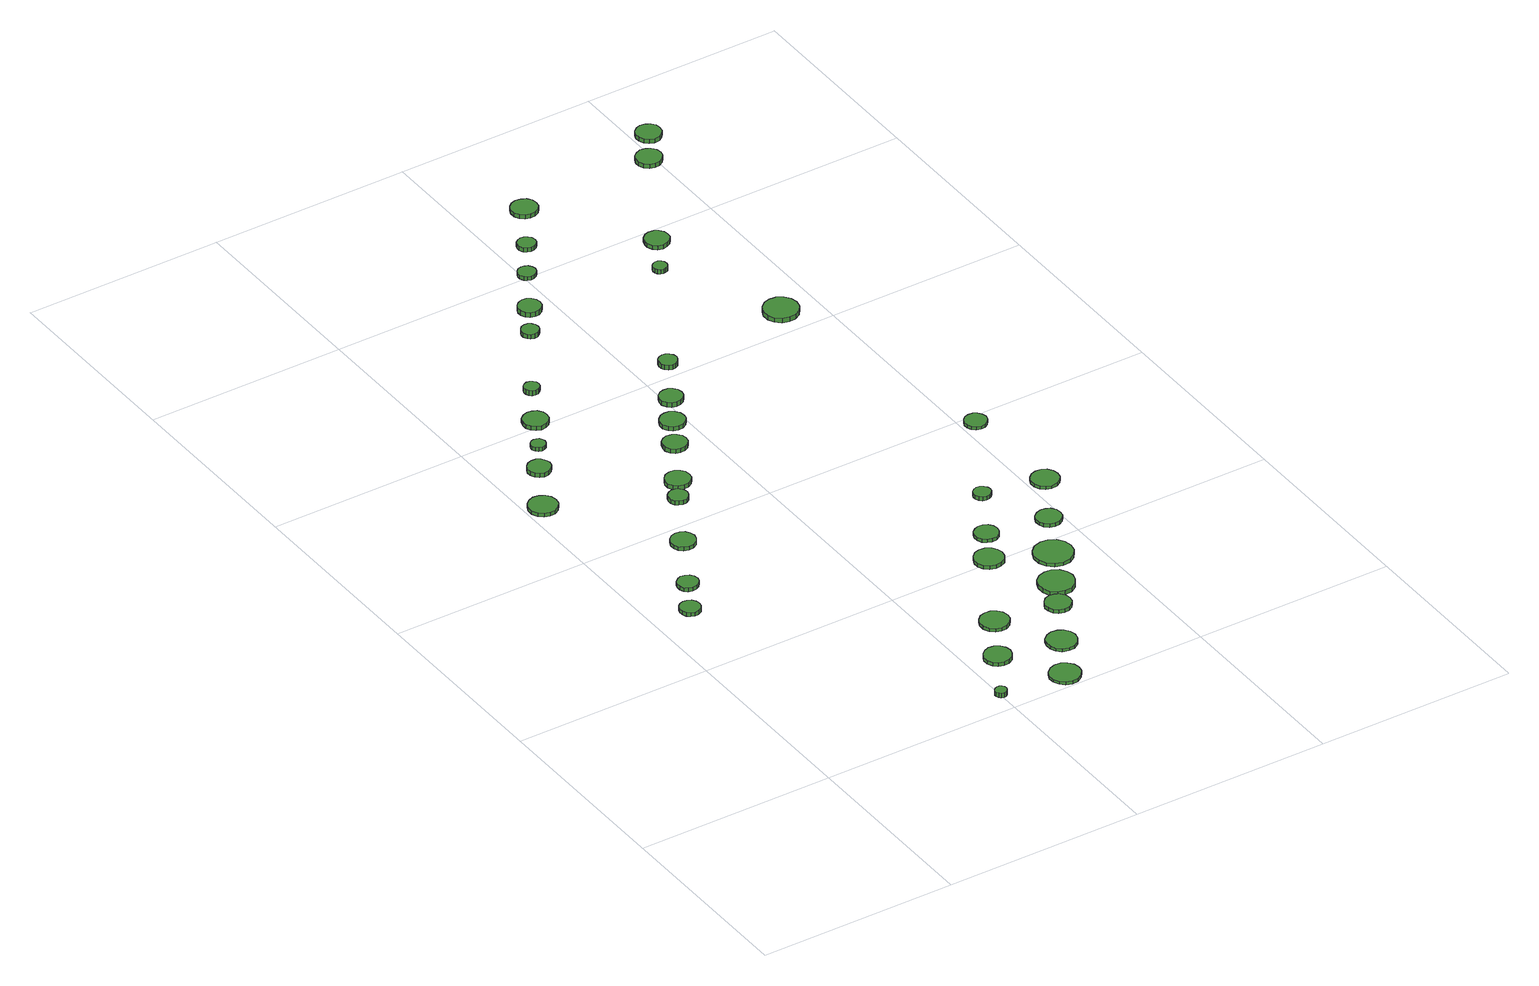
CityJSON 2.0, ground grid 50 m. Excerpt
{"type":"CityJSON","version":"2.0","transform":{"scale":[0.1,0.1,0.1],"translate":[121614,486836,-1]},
"CityObjects":{
"tree1":{"type":"SolitaryVegetationObject","attributes":{"function":"something"},"geometry":[{"type":"MultiSurface","lod":"1","boundaries":[[[0,1,2,3,4,5,6,7,8,9,10,11,12,13,14]],[[15,16,17,18,19,20,21,22,23,24,25,26,27,28,29]],[[0,29,28,1]],[[1,28,27,2]],[[2,27,26,3]],[[3,26,25,4]],[[4,25,24,5]],[[5,24,23,6]],[[6,23,22,7]],[[7,22,21,8]],[[8,21,20,9]],[[9,20,19,10]],[[10,19,18,11]],[[11,18,17,12]],[[12,17,16,13]],[[13,16,15,14]],[[14,15,29,0]]]}]},
"tree2":{"type":"SolitaryVegetationObject","attributes":{"function":"something"},"geometry":[{"type":"MultiSurface","lod":"1","boundaries":[[[30,31,32,33,34,35,36,37,38,39,40,41,42,43,44]],[[45,46,47,48,49,50,51,52,53,54,55,56,57,58,59]],[[30,59,58,31]],[[31,58,57,32]],[[32,57,56,33]],[[33,56,55,34]],[[34,55,54,35]],[[35,54,53,36]],[[36,53,52,37]],[[37,52,51,38]],[[38,51,50,39]],[[39,50,49,40]],[[40,49,48,41]],[[41,48,47,42]],[[42,47,46,43]],[[43,46,45,44]],[[44,45,59,30]]]}]},
"tree3":{"type":"SolitaryVegetationObject","attributes":{"function":"something"},"geometry":[{"type":"MultiSurface","lod":"1","boundaries":[[[60,61,62,63,64,65,66,67,68,69,70,71,72,73,74]],[[75,76,77,78,79,80,81,82,83,84,85,86,87,88,89]],[[60,89,88,61]],[[61,88,87,62]],[[62,87,86,63]],[[63,86,85,64]],[[64,85,84,65]],[[65,84,83,66]],[[66,83,82,67]],[[67,82,81,68]],[[68,81,80,69]],[[69,80,79,70]],[[70,79,78,71]],[[71,78,77,72]],[[72,77,76,73]],[[73,76,75,74]],[[74,75,89,60]]]}]},
"tree4":{"type":"SolitaryVegetationObject","attributes":{"function":"something"},"geometry":[{"type":"MultiSurface","lod":"1","boundaries":[[[90,91,92,93,94,95,96,97,98,99,100,101,102,103,104]],[[105,106,107,108,109,110,111,112,113,114,115,116,117,118,119]],[[90,119,118,91]],[[91,118,117,92]],[[92,117,116,93]],[[93,116,115,94]],[[94,115,114,95]],[[95,114,113,96]],[[96,113,112,97]],[[97,112,111,98]],[[98,111,110,99]],[[99,110,109,100]],[[100,109,108,101]],[[101,108,107,102]],[[102,107,106,103]],[[103,106,105,104]],[[104,105,119,90]]]}]},
"tree5":{"type":"SolitaryVegetationObject","attributes":{"function":"something"},"geometry":[{"type":"MultiSurface","lod":"1","boundaries":[[[120,121,122,123,124,125,126,127,128,129,130,131,132,133,134]],[[135,136,137,138,139,140,141,142,143,144,145,146,147,148,149]],[[120,149,148,121]],[[121,148,147,122]],[[122,147,146,123]],[[123,146,145,124]],[[124,145,144,125]],[[125,144,143,126]],[[126,143,142,127]],[[127,142,141,128]],[[128,141,140,129]],[[129,140,139,130]],[[130,139,138,131]],[[131,138,137,132]],[[132,137,136,133]],[[133,136,135,134]],[[134,135,149,120]]]}]},
"tree6":{"type":"SolitaryVegetationObject","attributes":{"function":"something"},"geometry":[{"type":"MultiSurface","lod":"1","boundaries":[[[150,151,152,153,154,155,156,157,158,159,160,161,162,163,164]],[[165,166,167,168,169,170,171,172,173,174,175,176,177,178,179]],[[150,179,178,151]],[[151,178,177,152]],[[152,177,176,153]],[[153,176,175,154]],[[154,175,174,155]],[[155,174,173,156]],[[156,173,172,157]],[[157,172,171,158]],[[158,171,170,159]],[[159,170,169,160]],[[160,169,168,161]],[[161,168,167,162]],[[162,167,166,163]],[[163,166,165,164]],[[164,165,179,150]]]}]},
"tree7":{"type":"SolitaryVegetationObject","attributes":{"function":"something"},"geometry":[{"type":"MultiSurface","lod":"1","boundaries":[[[180,181,182,183,184,185,186,187,188,189,190,191,192,193,194]],[[195,196,197,198,199,200,201,202,203,204,205,206,207,208,209]],[[180,209,208,181]],[[181,208,207,182]],[[182,207,206,183]],[[183,206,205,184]],[[184,205,204,185]],[[185,204,203,186]],[[186,203,202,187]],[[187,202,201,188]],[[188,201,200,189]],[[189,200,199,190]],[[190,199,198,191]],[[191,198,197,192]],[[192,197,196,193]],[[193,196,195,194]],[[194,195,209,180]]]}]},
"tree8":{"type":"SolitaryVegetationObject","attributes":{"function":"something"},"geometry":[{"type":"MultiSurface","lod":"1","boundaries":[[[210,211,212,213,214,215,216,217,218,219,220,221,222,223,224]],[[225,226,227,228,229,230,231,232,233,234,235,236,237,238,239]],[[210,239,238,211]],[[211,238,237,212]],[[212,237,236,213]],[[213,236,235,214]],[[214,235,234,215]],[[215,234,233,216]],[[216,233,232,217]],[[217,232,231,218]],[[218,231,230,219]],[[219,230,229,220]],[[220,229,228,221]],[[221,228,227,222]],[[222,227,226,223]],[[223,226,225,224]],[[224,225,239,210]]]}]},
"tree9":{"type":"SolitaryVegetationObject","attributes":{"function":"something"},"geometry":[{"type":"MultiSurface","lod":"1","boundaries":[[[240,241,242,243,244,245,246,247,248,249,250,251,252,253,254]],[[255,256,257,258,259,260,261,262,263,264,265,266,267,268,269]],[[240,269,268,241]],[[241,268,267,242]],[[242,267,266,243]],[[243,266,265,244]],[[244,265,264,245]],[[245,264,263,246]],[[246,263,262,247]],[[247,262,261,248]],[[248,261,260,249]],[[249,260,259,250]],[[250,259,258,251]],[[251,258,257,252]],[[252,257,256,253]],[[253,256,255,254]],[[254,255,269,240]]]}]},
"tree10":{"type":"SolitaryVegetationObject","attributes":{"function":"something"},"geometry":[{"type":"MultiSurface","lod":"1","boundaries":[[[270,271,272,273,274,275,276,277,278,279,280,281,282,283,284]],[[285,286,287,288,289,290,291,292,293,294,295,296,297,298,299]],[[270,299,298,271]],[[271,298,297,272]],[[272,297,296,273]],[[273,296,295,274]],[[274,295,294,275]],[[275,294,293,276]],[[276,293,292,277]],[[277,292,291,278]],[[278,291,290,279]],[[279,290,289,280]],[[280,289,288,281]],[[281,288,287,282]],[[282,287,286,283]],[[283,286,285,284]],[[284,285,299,270]]]}]},
"tree11":{"type":"SolitaryVegetationObject","attributes":{"function":"something"},"geometry":[{"type":"MultiSurface","lod":"1","boundaries":[[[300,301,302,303,304,305,306,307,308,309,310,311,312,313,314]],[[315,316,317,318,319,320,321,322,323,324,325,326,327,328,329]],[[300,329,328,301]],[[301,328,327,302]],[[302,327,326,303]],[[303,326,325,304]],[[304,325,324,305]],[[305,324,323,306]],[[306,323,322,307]],[[307,322,321,308]],[[308,321,320,309]],[[309,320,319,310]],[[310,319,318,311]],[[311,318,317,312]],[[312,317,316,313]],[[313,316,315,314]],[[314,315,329,300]]]}]},
"tree12":{"type":"SolitaryVegetationObject","attributes":{"function":"something"},"geometry":[{"type":"MultiSurface","lod":"1","boundaries":[[[330,331,332,333,334,335,336,337,338,339,340,341,342,343,344]],[[345,346,347,348,349,350,351,352,353,354,355,356,357,358,359]],[[330,359,358,331]],[[331,358,357,332]],[[332,357,356,333]],[[333,356,355,334]],[[334,355,354,335]],[[335,354,353,336]],[[336,353,352,337]],[[337,352,351,338]],[[338,351,350,339]],[[339,350,349,340]],[[340,349,348,341]],[[341,348,347,342]],[[342,347,346,343]],[[343,346,345,344]],[[344,345,359,330]]]}]},
"tree13":{"type":"SolitaryVegetationObject","attributes":{"function":"something"},"geometry":[{"type":"MultiSurface","lod":"1","boundaries":[[[360,361,362,363,364,365,366,367,368,369,370,371,372,373,374]],[[375,376,377,378,379,380,381,382,383,384,385,386,387,388,389]],[[360,389,388,361]],[[361,388,387,362]],[[362,387,386,363]],[[363,386,385,364]],[[364,385,384,365]],[[365,384,383,366]],[[366,383,382,367]],[[367,382,381,368]],[[368,381,380,369]],[[369,380,379,370]],[[370,379,378,371]],[[371,378,377,372]],[[372,377,376,373]],[[373,376,375,374]],[[374,375,389,360]]]}]},
"tree14":{"type":"SolitaryVegetationObject","attributes":{"function":"something"},"geometry":[{"type":"MultiSurface","lod":"1","boundaries":[[[390,391,392,393,394,395,396,397,398,399,400,401,402,403,404]],[[405,406,407,408,409,410,411,412,413,414,415,416,417,418,419]],[[390,419,418,391]],[[391,418,417,392]],[[392,417,416,393]],[[393,416,415,394]],[[394,415,414,395]],[[395,414,413,396]],[[396,413,412,397]],[[397,412,411,398]],[[398,411,410,399]],[[399,410,409,400]],[[400,409,408,401]],[[401,408,407,402]],[[402,407,406,403]],[[403,406,405,404]],[[404,405,419,390]]]}]},
"tree15":{"type":"SolitaryVegetationObject","attributes":{"function":"something"},"geometry":[{"type":"MultiSurface","lod":"1","boundaries":[[[420,421,422,423,424,425,426,427,428,429,430,431,432,433,434]],[[435,436,437,438,439,440,441,442,443,444,445,446,447,448,449]],[[420,449,448,421]],[[421,448,447,422]],[[422,447,446,423]],[[423,446,445,424]],[[424,445,444,425]],[[425,444,443,426]],[[426,443,442,427]],[[427,442,441,428]],[[428,441,440,429]],[[429,440,439,430]],[[430,439,438,431]],[[431,438,437,432]],[[432,437,436,433]],[[433,436,435,434]],[[434,435,449,420]]]}]},
"tree16":{"type":"SolitaryVegetationObject","attributes":{"function":"something"},"geometry":[{"type":"MultiSurface","lod":"1","boundaries":[[[450,451,452,453,454,455,456,457,458,459,460,461,462,463,464]],[[465,466,467,468,469,470,471,472,473,474,475,476,477,478,479]],[[450,479,478,451]],[[451,478,477,452]],[[452,477,476,453]],[[453,476,475,454]],[[454,475,474,455]],[[455,474,473,456]],[[456,473,472,457]],[[457,472,471,458]],[[458,471,470,459]],[[459,470,469,460]],[[460,469,468,461]],[[461,468,467,462]],[[462,467,466,463]],[[463,466,465,464]],[[464,465,479,450]]]}]},
"tree17":{"type":"SolitaryVegetationObject","attributes":{"function":"something"},"geometry":[{"type":"MultiSurface","lod":"1","boundaries":[[[480,481,482,483,484,485,486,487,488,489,490,491,492,493,494]],[[495,496,497,498,499,500,501,502,503,504,505,506,507,508,509]],[[480,509,508,481]],[[481,508,507,482]],[[482,507,506,483]],[[483,506,505,484]],[[484,505,504,485]],[[485,504,503,486]],[[486,503,502,487]],[[487,502,501,488]],[[488,501,500,489]],[[489,500,499,490]],[[490,499,498,491]],[[491,498,497,492]],[[492,497,496,493]],[[493,496,495,494]],[[494,495,509,480]]]}]},
"tree18":{"type":"SolitaryVegetationObject","attributes":{"function":"something"},"geometry":[{"type":"MultiSurface","lod":"1","boundaries":[[[510,511,512,513,514,515,516,517,518,519,520,521,522,523,524]],[[525,526,527,528,529,530,531,532,533,534,535,536,537,538,539]],[[510,539,538,511]],[[511,538,537,512]],[[512,537,536,513]],[[513,536,535,514]],[[514,535,534,515]],[[515,534,533,516]],[[516,533,532,517]],[[517,532,531,518]],[[518,531,530,519]],[[519,530,529,520]],[[520,529,528,521]],[[521,528,527,522]],[[522,527,526,523]],[[523,526,525,524]],[[524,525,539,510]]]}]},
"tree19":{"type":"SolitaryVegetationObject","attributes":{"function":"something"},"geometry":[{"type":"MultiSurface","lod":"1","boundaries":[[[540,541,542,543,544,545,546,547,548,549,550,551,552,553,554]],[[555,556,557,558,559,560,561,562,563,564,565,566,567,568,569]],[[540,569,568,541]],[[541,568,567,542]],[[542,567,566,543]],[[543,566,565,544]],[[544,565,564,545]],[[545,564,563,546]],[[546,563,562,547]],[[547,562,561,548]],[[548,561,560,549]],[[549,560,559,550]],[[550,559,558,551]],[[551,558,557,552]],[[552,557,556,553]],[[553,556,555,554]],[[554,555,569,540]]]}]},
"tree20":{"type":"SolitaryVegetationObject","attributes":{"function":"something"},"geometry":[{"type":"MultiSurface","lod":"1","boundaries":[[[570,571,572,573,574,575,576,577,578,579,580,581,582,583,584]],[[585,586,587,588,589,590,591,592,593,594,595,596,597,598,599]],[[570,599,598,571]],[[571,598,597,572]],[[572,597,596,573]],[[573,596,595,574]],[[574,595,594,575]],[[575,594,593,576]],[[576,593,592,577]],[[577,592,591,578]],[[578,591,590,579]],[[579,590,589,580]],[[580,589,588,581]],[[581,588,587,582]],[[582,587,586,583]],[[583,586,585,584]],[[584,585,599,570]]]}]},
"tree21":{"type":"SolitaryVegetationObject","attributes":{"function":"something"},"geometry":[{"type":"MultiSurface","lod":"1","boundaries":[[[600,601,602,603,604,605,606,607,608,609,610,611,612,613,614]],[[615,616,617,618,619,620,621,622,623,624,625,626,627,628,629]],[[600,629,628,601]],[[601,628,627,602]],[[602,627,626,603]],[[603,626,625,604]],[[604,625,624,605]],[[605,624,623,606]],[[606,623,622,607]],[[607,622,621,608]],[[608,621,620,609]],[[609,620,619,610]],[[610,619,618,611]],[[611,618,617,612]],[[612,617,616,613]],[[613,616,615,614]],[[614,615,629,600]]]}]},
"tree22":{"type":"SolitaryVegetationObject","attributes":{"function":"something"},"geometry":[{"type":"MultiSurface","lod":"1","boundaries":[[[630,631,632,633,634,635,636,637,638,639,640,641,642,643,644]],[[645,646,647,648,649,650,651,652,653,654,655,656,657,658,659]],[[630,659,658,631]],[[631,658,657,632]],[[632,657,656,633]],[[633,656,655,634]],[[634,655,654,635]],[[635,654,653,636]],[[636,653,652,637]],[[637,652,651,638]],[[638,651,650,639]],[[639,650,649,640]],[[640,649,648,641]],[[641,648,647,642]],[[642,647,646,643]],[[643,646,645,644]],[[644,645,659,630]]]}]},
"tree23":{"type":"SolitaryVegetationObject","attributes":{"function":"something"},"geometry":[{"type":"MultiSurface","lod":"1","boundaries":[[[660,661,662,663,664,665,666,667,668,669,670,671,672,673,674]],[[675,676,677,678,679,680,681,682,683,684,685,686,687,688,689]],[[660,689,688,661]],[[661,688,687,662]],[[662,687,686,663]],[[663,686,685,664]],[[664,685,684,665]],[[665,684,683,666]],[[666,683,682,667]],[[667,682,681,668]],[[668,681,680,669]],[[669,680,679,670]],[[670,679,678,671]],[[671,678,677,672]],[[672,677,676,673]],[[673,676,675,674]],[[674,675,689,660]]]}]},
"tree24":{"type":"SolitaryVegetationObject","attributes":{"function":"something"},"geometry":[{"type":"MultiSurface","lod":"1","boundaries":[[[690,691,692,693,694,695,696,697,698,699,700,701,702,703,704]],[[705,706,707,708,709,710,711,712,713,714,715,716,717,718,719]],[[690,719,718,691]],[[691,718,717,692]],[[692,717,716,693]],[[693,716,715,694]],[[694,715,714,695]],[[695,714,713,696]],[[696,713,712,697]],[[697,712,711,698]],[[698,711,710,699]],[[699,710,709,700]],[[700,709,708,701]],[[701,708,707,702]],[[702,707,706,703]],[[703,706,705,704]],[[704,705,719,690]]]}]},
"tree25":{"type":"SolitaryVegetationObject","attributes":{"function":"something"},"geometry":[{"type":"MultiSurface","lod":"1","boundaries":[[[720,721,722,723,724,725,726,727,728,729,730,731,732,733,734]],[[735,736,737,738,739,740,741,742,743,744,745,746,747,748,749]],[[720,749,748,721]],[[721,748,747,722]],[[722,747,746,723]],[[723,746,745,724]],[[724,745,744,725]],[[725,744,743,726]],[[726,743,742,727]],[[727,742,741,728]],[[728,741,740,729]],[[729,740,739,730]],[[730,739,738,731]],[[731,738,737,732]],[[732,737,736,733]],[[733,736,735,734]],[[734,735,749,720]]]}]},
"tree26":{"type":"SolitaryVegetationObject","attributes":{"function":"something"},"geometry":[{"type":"MultiSurface","lod":"1","boundaries":[[[750,751,752,753,754,755,756,757,758,759,760,761,762,763,764]],[[765,766,767,768,769,770,771,772,773,774,775,776,777,778,779]],[[750,779,778,751]],[[751,778,777,752]],[[752,777,776,753]],[[753,776,775,754]],[[754,775,774,755]],[[755,774,773,756]],[[756,773,772,757]],[[757,772,771,758]],[[758,771,770,759]],[[759,770,769,760]],[[760,769,768,761]],[[761,768,767,762]],[[762,767,766,763]],[[763,766,765,764]],[[764,765,779,750]]]}]},
"tree27":{"type":"SolitaryVegetationObject","attributes":{"function":"something"},"geometry":[{"type":"MultiSurface","lod":"1","boundaries":[[[780,781,782,783,784,785,786,787,788,789,790,791,792,793,794]],[[795,796,797,798,799,800,801,802,803,804,805,806,807,808,809]],[[780,809,808,781]],[[781,808,807,782]],[[782,807,806,783]],[[783,806,805,784]],[[784,805,804,785]],[[785,804,803,786]],[[786,803,802,787]],[[787,802,801,788]],[[788,801,800,789]],[[789,800,799,790]],[[790,799,798,791]],[[791,798,797,792]],[[792,797,796,793]],[[793,796,795,794]],[[794,795,809,780]]]}]},
"tree28":{"type":"SolitaryVegetationObject","attributes":{"function":"something"},"geometry":[{"type":"MultiSurface","lod":"1","boundaries":[[[810,811,812,813,814,815,816,817,818,819,820,821,822,823,824]],[[825,826,827,828,829,830,831,832,833,834,835,836,837,838,839]],[[810,839,838,811]],[[811,838,837,812]],[[812,837,836,813]],[[813,836,835,814]],[[814,835,834,815]],[[815,834,833,816]],[[816,833,832,817]],[[817,832,831,818]],[[818,831,830,819]],[[819,830,829,820]],[[820,829,828,821]],[[821,828,827,822]],[[822,827,826,823]],[[823,826,825,824]],[[824,825,839,810]]]}]},
"tree29":{"type":"SolitaryVegetationObject","attributes":{"function":"something"},"geometry":[{"type":"MultiSurface","lod":"1","boundaries":[[[840,841,842,843,844,845,846,847,848,849,850,851,852,853,854]],[[855,856,857,858,859,860,861,862,863,864,865,866,867,868,869]],[[840,869,868,841]],[[841,868,867,842]],[[842,867,866,843]],[[843,866,865,844]],[[844,865,864,845]],[[845,864,863,846]],[[846,863,862,847]],[[847,862,861,848]],[[848,861,860,849]],[[849,860,859,850]],[[850,859,858,851]],[[851,858,857,852]],[[852,857,856,853]],[[853,856,855,854]],[[854,855,869,840]]]}]},
"tree30":{"type":"SolitaryVegetationObject","attributes":{"function":"something"},"geometry":[{"type":"MultiSurface","lod":"1","boundaries":[[[870,871,872,873,874,875,876,877,878,879,880,881,882,883,884]],[[885,886,887,888,889,890,891,892,893,894,895,896,897,898,899]],[[870,899,898,871]],[[871,898,897,872]],[[872,897,896,873]],[[873,896,895,874]],[[874,895,894,875]],[[875,894,893,876]],[[876,893,892,877]],[[877,892,891,878]],[[878,891,890,879]],[[879,890,889,880]],[[880,889,888,881]],[[881,888,887,882]],[[882,887,886,883]],[[883,886,885,884]],[[884,885,899,870]]]}]},
"tree31":{"type":"SolitaryVegetationObject","attributes":{"function":"something"},"geometry":[{"type":"MultiSurface","lod":"1","boundaries":[[[900,901,902,903,904,905,906,907,908,909,910,911,912,913,914]],[[915,916,917,918,919,920,921,922,923,924,925,926,927,928,929]],[[900,929,928,901]],[[901,928,927,902]],[[902,927,926,903]],[[903,926,925,904]],[[904,925,924,905]],[[905,924,923,906]],[[906,923,922,907]],[[907,922,921,908]],[[908,921,920,909]],[[909,920,919,910]],[[910,919,918,911]],[[911,918,917,912]],[[912,917,916,913]],[[913,916,915,914]],[[914,915,929,900]]]}]},
"tree32":{"type":"SolitaryVegetationObject","attributes":{"function":"something"},"geometry":[{"type":"MultiSurface","lod":"1","boundaries":[[[930,931,932,933,934,935,936,937,938,939,940,941,942,943,944]],[[945,946,947,948,949,950,951,952,953,954,955,956,957,958,959]],[[930,959,958,931]],[[931,958,957,932]],[[932,957,956,933]],[[933,956,955,934]],[[934,955,954,935]],[[935,954,953,936]],[[936,953,952,937]],[[937,952,951,938]],[[938,951,950,939]],[[939,950,949,940]],[[940,949,948,941]],[[941,948,947,942]],[[942,947,946,943]],[[943,946,945,944]],[[944,945,959,930]]]}]},
"tree33":{"type":"SolitaryVegetationObject","attributes":{"function":"something"},"geometry":[{"type":"MultiSurface","lod":"1","boundaries":[[[960,961,962,963,964,965,966,967,968,969,970,971,972,973,974]],[[975,976,977,978,979,980,981,982,983,984,985,986,987,988,989]],[[960,989,988,961]],[[961,988,987,962]],[[962,987,986,963]],[[963,986,985,964]],[[964,985,984,965]],[[965,984,983,966]],[[966,983,982,967]],[[967,982,981,968]],[[968,981,980,969]],[[969,980,979,970]],[[970,979,978,971]],[[971,978,977,972]],[[972,977,976,973]],[[973,976,975,974]],[[974,975,989,960]]]}]},
"tree34":{"type":"SolitaryVegetationObject","attributes":{"function":"something"},"geometry":[{"type":"MultiSurface","lod":"1","boundaries":[[[990,991,992,993,994,995,996,997,998,999,1000,1001,1002,1003,1004]],[[1005,1006,1007,1008,1009,1010,1011,1012,1013,1014,1015,1016,1017,1018,1019]],[[990,1019,1018,991]],[[991,1018,1017,992]],[[992,1017,1016,993]],[[993,1016,1015,994]],[[994,1015,1014,995]],[[995,1014,1013,996]],[[996,1013,1012,997]],[[997,1012,1011,998]],[[998,1011,1010,999]],[[999,1010,1009,1000]],[[1000,1009,1008,1001]],[[1001,1008,1007,1002]],[[1002,1007,1006,1003]],[[1003,1006,1005,1004]],[[1004,1005,1019,990]]]}]},
"tree35":{"type":"SolitaryVegetationObject","attributes":{"function":"something"},"geometry":[{"type":"MultiSurface","lod":"1","boundaries":[[[1020,1021,1022,1023,1024,1025,1026,1027,1028,1029,1030,1031,1032,1033,1034]],[[1035,1036,1037,1038,1039,1040,1041,1042,1043,1044,1045,1046,1047,1048,1049]],[[1020,1049,1048,1021]],[[1021,1048,1047,1022]],[[1022,1047,1046,1023]],[[1023,1046,1045,1024]],[[1024,1045,1044,1025]],[[1025,1044,1043,1026]],[[1026,1043,1042,1027]],[[1027,1042,1041,1028]],[[1028,1041,1040,1029]],[[1029,1040,1039,1030]],[[1030,1039,1038,1031]],[[1031,1038,1037,1032]],[[1032,1037,1036,1033]],[[1033,1036,1035,1034]],[[1034,1035,1049,1020]]]}]},
"tree36":{"type":"SolitaryVegetationObject","attributes":{"function":"something"},"geometry":[{"type":"MultiSurface","lod":"1","boundaries":[[[1050,1051,1052,1053,1054,1055,1056,1057,1058,1059,1060,1061,1062,1063,1064]],[[1065,1066,1067,1068,1069,1070,1071,1072,1073,1074,1075,1076,1077,1078,1079]],[[1050,1079,1078,1051]],[[1051,1078,1077,1052]],[[1052,1077,1076,1053]],[[1053,1076,1075,1054]],[[1054,1075,1074,1055]],[[1055,1074,1073,1056]],[[1056,1073,1072,1057]],[[1057,1072,1071,1058]],[[1058,1071,1070,1059]],[[1059,1070,1069,1060]],[[1060,1069,1068,1061]],[[1061,1068,1067,1062]],[[1062,1067,1066,1063]],[[1063,1066,1065,1064]],[[1064,1065,1079,1050]]]}]},
"tree37":{"type":"SolitaryVegetationObject","attributes":{"function":"something"},"geometry":[{"type":"MultiSurface","lod":"1","boundaries":[[[1080,1081,1082,1083,1084,1085,1086,1087,1088,1089,1090,1091,1092,1093,1094]],[[1095,1096,1097,1098,1099,1100,1101,1102,1103,1104,1105,1106,1107,1108,1109]],[[1080,1109,1108,1081]],[[1081,1108,1107,1082]],[[1082,1107,1106,1083]],[[1083,1106,1105,1084]],[[1084,1105,1104,1085]],[[1085,1104,1103,1086]],[[1086,1103,1102,1087]],[[1087,1102,1101,1088]],[[1088,1101,1100,1089]],[[1089,1100,1099,1090]],[[1090,1099,1098,1091]],[[1091,1098,1097,1092]],[[1092,1097,1096,1093]],[[1093,1096,1095,1094]],[[1094,1095,1109,1080]]]}]},
"tree38":{"type":"SolitaryVegetationObject","attributes":{"function":"something"},"geometry":[{"type":"MultiSurface","lod":"1","boundaries":[[[1110,1111,1112,1113,1114,1115,1116,1117,1118,1119,1120,1121,1122,1123,1124]],[[1125,1126,1127,1128,1129,1130,1131,1132,1133,1134,1135,1136,1137,1138,1139]],[[1110,1139,1138,1111]],[[1111,1138,1137,1112]],[[1112,1137,1136,1113]],[[1113,1136,1135,1114]],[[1114,1135,1134,1115]],[[1115,1134,1133,1116]],[[1116,1133,1132,1117]],[[1117,1132,1131,1118]],[[1118,1131,1130,1119]],[[1119,1130,1129,1120]],[[1120,1129,1128,1121]],[[1121,1128,1127,1122]],[[1122,1127,1126,1123]],[[1123,1126,1125,1124]],[[1124,1125,1139,1110]]]}]}
},
"vertices":[
[125,716,16],[123,726,16],[117,735,16],[107,740,16],[97,741,16],[87,738,16],[79,731,16],[75,721,16],[75,711,16],[79,701,16],[87,694,16],[97,690,16],[107,692,16],[117,697,16],[123,705,16],[123,705,6],[117,697,6],[107,692,6],[97,690,6],[87,694,6],[79,701,6],[75,711,6],[75,721,6],[79,731,6],[87,738,6],[97,741,6],[107,740,6],[117,735,6],[123,726,6],[125,716,6],
[175,800,16],[173,811,16],[166,819,16],[157,824,16],[146,826,16],[136,822,16],[128,815,16],[124,805,16],[124,795,16],[128,785,16],[136,778,16],[146,775,16],[157,776,16],[166,781,16],[173,790,16],[173,790,6],[166,781,6],[157,776,6],[146,775,6],[136,778,6],[128,785,6],[124,795,6],[124,805,6],[128,815,6],[136,822,6],[146,826,6],[157,824,6],[166,819,6],[173,811,6],[175,800,6],
[78,1230,16],[75,1245,16],[66,1257,16],[53,1264,16],[39,1266,16],[25,1261,16],[14,1251,16],[8,1238,16],[8,1223,16],[14,1209,16],[25,1199,16],[39,1195,16],[53,1196,16],[66,1204,16],[75,1216,16],[75,1216,6],[66,1204,6],[53,1196,6],[39,1195,6],[25,1199,6],[14,1209,6],[8,1223,6],[8,1238,6],[14,1251,6],[25,1261,6],[39,1266,6],[53,1264,6],[66,1257,6],[75,1245,6],[78,1230,6],
[261,943,16],[258,955,16],[251,966,16],[240,972,16],[227,973,16],[215,969,16],[206,961,16],[201,949,16],[201,937,16],[206,925,16],[215,917,16],[227,913,16],[240,914,16],[251,920,16],[258,931,16],[258,931,6],[251,920,6],[240,914,6],[227,913,6],[215,917,6],[206,925,6],[201,937,6],[201,949,6],[206,961,6],[215,969,6],[227,973,6],[240,972,6],[251,966,6],[258,955,6],[261,943,6],
[517,58,19],[516,64,19],[512,69,19],[507,72,19],[501,72,19],[495,70,19],[491,66,19],[488,61,19],[488,55,19],[491,49,19],[495,45,19],[501,43,19],[507,44,19],[512,47,19],[516,52,19],[516,52,7],[512,47,7],[507,44,7],[501,43,7],[495,45,7],[491,49,7],[488,55,7],[488,61,7],[491,66,7],[495,70,7],[501,72,7],[507,72,7],[512,69,7],[516,64,7],[517,58,7],
[145,1358,17],[142,1369,17],[135,1379,17],[125,1385,17],[113,1386,17],[102,1382,17],[93,1374,17],[88,1364,17],[88,1352,17],[93,1341,17],[102,1333,17],[113,1329,17],[125,1331,17],[135,1337,17],[142,1346,17],[142,1346,6],[135,1337,6],[125,1331,6],[113,1329,6],[102,1333,6],[93,1341,6],[88,1352,6],[88,1364,6],[93,1374,6],[102,1382,6],[113,1386,6],[125,1385,6],[135,1379,6],[142,1369,6],[145,1358,6],
[183,1435,16],[181,1443,16],[177,1449,16],[171,1452,16],[163,1453,16],[156,1451,16],[150,1446,16],[147,1439,16],[147,1432,16],[150,1425,16],[156,1420,16],[163,1417,16],[171,1418,16],[177,1422,16],[181,1428,16],[181,1428,6],[177,1422,6],[171,1418,6],[163,1417,6],[156,1420,6],[150,1425,6],[147,1432,6],[147,1439,6],[150,1446,6],[156,1451,6],[163,1453,6],[171,1452,6],[177,1449,6],[181,1443,6],[183,1435,6],
[607,180,17],[604,193,17],[596,204,17],[584,211,17],[570,213,17],[557,208,17],[547,199,17],[541,187,17],[541,173,17],[547,160,17],[557,151,17],[570,147,17],[584,148,17],[596,155,17],[604,166,17],[604,166,7],[596,155,7],[584,148,7],[570,147,7],[557,151,7],[547,160,7],[541,173,7],[541,187,7],[547,199,7],[557,208,7],[570,213,7],[584,211,7],[596,204,7],[604,193,7],[607,180,7],
[340,1093,17],[338,1103,17],[332,1111,17],[323,1116,17],[313,1117,17],[304,1114,17],[296,1107,17],[292,1098,17],[292,1088,17],[296,1078,17],[304,1072,17],[313,1069,17],[323,1070,17],[332,1075,17],[338,1083,17],[338,1083,6],[332,1075,6],[323,1070,6],[313,1069,6],[304,1072,6],[296,1078,6],[292,1088,6],[292,1098,6],[296,1107,6],[304,1114,6],[313,1117,6],[323,1116,6],[332,1111,6],[338,1103,6],[340,1093,6],
[242,1517,17],[240,1530,17],[232,1541,17],[221,1547,17],[208,1548,17],[196,1544,17],[186,1536,17],[181,1524,17],[181,1511,17],[186,1499,17],[196,1490,17],[208,1486,17],[221,1488,17],[232,1494,17],[240,1505,17],[240,1505,6],[232,1494,6],[221,1488,6],[208,1486,6],[196,1490,6],[186,1499,6],[181,1511,6],[181,1524,6],[186,1536,6],[196,1544,6],[208,1548,6],[221,1547,6],[232,1541,6],[240,1530,6],[242,1517,6],
[700,39,16],[697,54,16],[687,67,16],[674,75,16],[658,76,16],[643,71,16],[632,61,16],[625,47,16],[625,31,16],[632,17,16],[643,6,16],[658,1,16],[674,3,16],[687,11,16],[697,24,16],[697,24,8],[687,11,8],[674,3,8],[658,1,8],[643,6,8],[632,17,8],[625,31,8],[625,47,8],[632,61,8],[643,71,8],[658,76,8],[674,75,8],[687,67,8],[697,54,8],[700,39,8],
[382,1148,17],[380,1161,17],[372,1171,17],[361,1178,17],[348,1179,17],[335,1175,17],[326,1166,17],[320,1155,17],[320,1142,17],[326,1130,17],[335,1121,17],[348,1117,17],[361,1118,17],[372,1125,17],[380,1135,17],[380,1135,6],[372,1125,6],[361,1118,6],[348,1117,6],[335,1121,6],[326,1130,6],[320,1142,6],[320,1155,6],[326,1166,6],[335,1175,6],[348,1179,6],[361,1178,6],[372,1171,6],[380,1161,6],[382,1148,6],
[678,297,16],[675,312,16],[666,323,16],[653,331,16],[639,332,16],[625,328,16],[614,318,16],[608,305,16],[608,290,16],[614,276,16],[625,266,16],[639,262,16],[653,263,16],[666,271,16],[675,283,16],[675,283,7],[666,271,7],[653,263,7],[639,262,7],[625,266,7],[614,276,7],[608,290,7],[608,305,7],[614,318,7],[625,328,7],[639,332,7],[653,331,7],[666,323,7],[675,312,7],[678,297,7],
[292,1626,19],[290,1634,19],[285,1640,19],[278,1644,19],[271,1645,19],[263,1642,19],[257,1637,19],[254,1630,19],[254,1622,19],[257,1615,19],[263,1609,19],[271,1607,19],[278,1608,19],[285,1612,19],[290,1618,19],[290,1618,6],[285,1612,6],[278,1608,6],[271,1607,6],[263,1609,6],[257,1615,6],[254,1622,6],[254,1630,6],[257,1637,6],[263,1642,6],[271,1645,6],[278,1644,6],[285,1640,6],[290,1634,6],[292,1626,6],
[764,152,15],[761,167,15],[752,180,15],[739,187,15],[723,189,15],[708,184,15],[697,174,15],[691,160,15],[691,144,15],[697,130,15],[708,120,15],[723,115,15],[739,116,15],[752,124,15],[761,137,15],[761,137,7],[752,124,7],[739,116,7],[723,115,7],[708,120,7],[697,130,7],[691,144,7],[691,160,7],[697,174,7],[708,184,7],[723,189,7],[739,187,7],[752,180,7],[761,167,7],[764,152,7],
[453,1270,17],[451,1282,17],[443,1292,17],[433,1298,17],[420,1300,17],[408,1296,17],[399,1288,17],[394,1276,17],[394,1264,17],[399,1252,17],[408,1244,17],[420,1240,17],[433,1242,17],[443,1248,17],[451,1258,17],[451,1258,6],[443,1248,6],[433,1242,6],[420,1240,6],[408,1244,6],[399,1252,6],[394,1264,6],[394,1276,6],[399,1288,6],[408,1296,6],[420,1300,6],[433,1298,6],[443,1292,6],[451,1282,6],[453,1270,6],
[498,1346,17],[496,1359,17],[488,1369,17],[477,1376,17],[464,1377,17],[452,1373,17],[443,1365,17],[437,1353,17],[437,1340,17],[443,1328,17],[452,1320,17],[464,1316,17],[477,1317,17],[488,1324,17],[496,1334,17],[496,1334,6],[488,1324,6],[477,1317,6],[464,1316,6],[452,1320,6],[443,1328,6],[437,1340,6],[437,1353,6],[443,1365,6],[452,1373,6],[464,1377,6],[477,1376,6],[488,1369,6],[496,1359,6],[498,1346,6],
[832,277,16],[829,290,16],[821,301,16],[810,307,16],[797,309,16],[784,305,16],[775,296,16],[769,284,16],[769,271,16],[775,259,16],[784,250,16],[797,246,16],[810,247,16],[821,254,16],[829,264,16],[829,264,6],[821,254,6],[810,247,6],[797,246,6],[784,250,6],[775,259,6],[769,271,6],[769,284,6],[775,296,6],[784,305,6],[797,309,6],[810,307,6],[821,301,6],[829,290,6],[832,277,6],
[802,509,16],[799,523,16],[791,535,16],[778,543,16],[763,544,16],[749,540,16],[738,530,16],[732,516,16],[732,501,16],[738,488,16],[749,478,16],[763,473,16],[778,475,16],[791,482,16],[799,494,16],[799,494,6],[791,482,6],[778,475,6],[763,473,6],[749,478,6],[738,488,6],[732,501,6],[732,516,6],[738,530,6],[749,540,6],[763,544,6],[778,543,6],[791,535,6],[799,523,6],[802,509,6],
[412,1812,20],[411,1821,20],[405,1828,20],[398,1833,20],[389,1834,20],[380,1831,20],[374,1825,20],[370,1817,20],[370,1808,20],[374,1799,20],[380,1793,20],[389,1791,20],[398,1792,20],[405,1796,20],[411,1803,20],[411,1803,8],[405,1796,8],[398,1792,8],[389,1791,8],[380,1793,8],[374,1799,8],[370,1808,8],[370,1817,8],[374,1825,8],[380,1831,8],[389,1834,8],[398,1833,8],[405,1828,8],[411,1821,8],[412,1812,8],
[543,1424,18],[540,1436,18],[533,1445,18],[523,1451,18],[511,1452,18],[500,1449,18],[491,1441,18],[486,1430,18],[486,1418,18],[491,1407,18],[500,1399,18],[511,1396,18],[523,1397,18],[533,1403,18],[540,1412,18],[540,1412,6],[533,1403,6],[523,1397,6],[511,1396,6],[500,1399,6],[491,1407,6],[486,1418,6],[486,1430,6],[491,1441,6],[500,1449,6],[511,1452,6],[523,1451,6],[533,1445,6],[540,1436,6],[543,1424,6],
[885,347,17],[881,365,17],[871,379,17],[855,389,17],[837,390,17],[820,385,17],[806,373,17],[799,356,17],[799,338,17],[806,321,17],[820,309,17],[837,303,17],[855,305,17],[871,314,17],[881,329,17],[881,329,6],[871,314,6],[855,305,6],[837,303,6],[820,309,6],[806,321,6],[799,338,6],[799,356,6],[806,373,6],[820,385,6],[837,390,6],[855,389,6],[871,379,6],[881,365,6],[885,347,6],
[845,593,16],[842,605,16],[835,615,16],[824,621,16],[812,622,16],[801,618,16],[791,610,16],[787,599,16],[787,587,16],[791,576,16],[801,568,16],[812,564,16],[824,565,16],[835,571,16],[842,581,16],[842,581,7],[835,571,7],[824,565,7],[812,564,7],[801,568,7],[791,576,7],[787,587,7],[787,599,7],[791,610,7],[801,618,7],[812,622,7],[824,621,7],[835,615,7],[842,605,7],[845,593,7],
[469,1891,19],[467,1902,19],[460,1912,19],[450,1918,19],[438,1919,19],[427,1915,19],[418,1907,19],[414,1897,19],[414,1885,19],[418,1874,19],[427,1866,19],[438,1863,19],[450,1864,19],[460,1870,19],[467,1879,19],[467,1879,6],[460,1870,6],[450,1864,6],[438,1863,6],[427,1866,6],[418,1874,6],[414,1885,6],[414,1897,6],[418,1907,6],[427,1915,6],[438,1919,6],[450,1918,6],[460,1912,6],[467,1902,6],[469,1891,6],
[947,448,15],[943,467,15],[932,483,15],[915,493,15],[895,495,15],[876,489,15],[862,476,15],[854,458,15],[854,438,15],[862,420,15],[876,407,15],[895,401,15],[915,403,15],[932,413,15],[943,429,15],[943,429,6],[932,413,6],[915,403,6],[895,401,6],[876,407,6],[862,420,6],[854,438,6],[854,458,6],[862,476,6],[876,489,6],[895,495,6],[915,493,6],[932,483,6],[943,467,6],[947,448,6],
[604,1538,24],[602,1547,24],[596,1555,24],[588,1560,24],[579,1561,24],[570,1558,24],[563,1552,24],[559,1543,24],[559,1533,24],[563,1525,24],[570,1518,24],[579,1515,24],[588,1516,24],[596,1521,24],[602,1529,24],[602,1529,11],[596,1521,11],[588,1516,11],[579,1515,11],[570,1518,11],[563,1525,11],[559,1533,11],[559,1543,11],[563,1552,11],[570,1558,11],[579,1561,11],[588,1560,11],[596,1555,11],[602,1547,11],[604,1538,11],
[915,728,17],[913,737,17],[907,744,17],[900,749,17],[891,750,17],[882,747,17],[876,741,17],[872,733,17],[872,724,17],[876,716,17],[882,710,17],[891,707,17],[900,708,17],[907,712,17],[913,720,17],[913,720,7],[907,712,7],[900,708,7],[891,707,7],[882,710,7],[876,716,7],[872,724,7],[872,733,7],[876,741,7],[882,747,7],[891,750,7],[900,749,7],[907,744,7],[913,737,7],[915,728,7],
[534,2009,16],[532,2018,16],[526,2026,16],[518,2030,16],[509,2031,16],[500,2028,16],[494,2022,16],[490,2014,16],[490,2005,16],[494,1996,16],[500,1990,16],[509,1987,16],[518,1988,16],[526,1993,16],[532,2000,16],[532,2000,6],[526,1993,6],[518,1988,6],[509,1987,6],[500,1990,6],[494,1996,6],[490,2005,6],[490,2014,6],[494,2022,6],[500,2028,6],[509,2031,6],[518,2030,6],[526,2026,6],[532,2018,6],[534,2009,6],
[997,568,16],[995,580,16],[987,591,16],[976,597,16],[963,598,16],[951,594,16],[941,586,16],[936,574,16],[936,561,16],[941,549,16],[951,541,16],[963,537,16],[976,538,16],[987,545,16],[995,555,16],[995,555,7],[987,545,7],[976,538,7],[963,537,7],[951,541,7],[941,549,7],[936,561,7],[936,574,7],[941,586,7],[951,594,7],[963,598,7],[976,597,7],[987,591,7],[995,580,7],[997,568,7],
[595,2102,17],[593,2112,17],[587,2119,17],[579,2124,17],[570,2125,17],[561,2122,17],[554,2116,17],[550,2107,17],[550,2098,17],[554,2089,17],[561,2083,17],[570,2080,17],[579,2081,17],[587,2086,17],[593,2093,17],[593,2093,6],[587,2086,6],[579,2081,6],[570,2080,6],[561,2083,6],[554,2089,6],[550,2098,6],[550,2107,6],[554,2116,6],[561,2122,6],[570,2125,6],[579,2124,6],[587,2119,6],[593,2112,6],[595,2102,6],
[1076,698,15],[1073,712,15],[1065,724,15],[1053,731,15],[1038,732,15],[1025,728,15],[1014,718,15],[1008,705,15],[1008,691,15],[1014,678,15],[1025,669,15],[1038,664,15],[1053,666,15],[1065,673,15],[1073,684,15],[1073,684,7],[1065,673,7],[1053,666,7],[1038,664,7],[1025,669,7],[1014,678,7],[1008,691,7],[1008,705,7],[1014,718,7],[1025,728,7],[1038,732,7],[1053,731,7],[1065,724,7],[1073,712,7],[1076,698,7],
[676,2221,17],[674,2234,17],[666,2245,17],[654,2251,17],[641,2253,17],[628,2249,17],[618,2240,17],[613,2228,17],[613,2214,17],[618,2202,17],[628,2193,17],[641,2189,17],[654,2191,17],[666,2197,17],[674,2208,17],[674,2208,6],[666,2197,6],[654,2191,6],[641,2189,6],[628,2193,6],[618,2202,6],[613,2214,6],[613,2228,6],[618,2240,6],[628,2249,6],[641,2253,6],[654,2251,6],[666,2245,6],[674,2234,6],[676,2221,6],
[1063,971,16],[1060,982,16],[1053,992,16],[1044,997,16],[1032,998,16],[1021,995,16],[1013,987,16],[1008,977,16],[1008,965,16],[1013,955,16],[1021,947,16],[1032,944,16],[1044,945,16],[1053,950,16],[1060,960,16],[1060,960,8],[1053,950,8],[1044,945,8],[1032,944,8],[1021,947,8],[1013,955,8],[1008,965,8],[1008,977,8],[1013,987,8],[1021,995,8],[1032,998,8],[1044,997,8],[1053,992,8],[1060,982,8],[1063,971,8],
[787,1857,22],[786,1864,22],[782,1870,22],[775,1874,22],[768,1875,22],[761,1872,22],[756,1868,22],[753,1861,22],[753,1854,22],[756,1847,22],[761,1842,22],[768,1840,22],[775,1841,22],[782,1844,22],[786,1850,22],[786,1850,10],[782,1844,10],[775,1841,10],[768,1840,10],[761,1842,10],[756,1847,10],[753,1854,10],[753,1861,10],[756,1868,10],[761,1872,10],[768,1875,10],[775,1874,10],[782,1870,10],[786,1864,10],[787,1857,10],
[951,1575,18],[948,1592,18],[937,1606,18],[922,1615,18],[905,1617,18],[888,1612,18],[875,1600,18],[867,1584,18],[867,1566,18],[875,1550,18],[888,1538,18],[905,1533,18],[922,1535,18],[937,1543,18],[948,1558,18],[948,1558,6],[937,1543,6],[922,1535,6],[905,1533,6],[888,1538,6],[875,1550,6],[867,1566,6],[867,1584,6],[875,1600,6],[888,1612,6],[905,1617,6],[922,1615,6],[937,1606,6],[948,1592,6],[951,1575,6],
[856,1956,17],[854,1968,17],[846,1978,17],[836,1984,17],[823,1986,17],[811,1982,17],[802,1974,17],[797,1962,17],[797,1950,17],[802,1938,17],[811,1930,17],[823,1926,17],[836,1928,17],[846,1934,17],[854,1944,17],[854,1944,6],[846,1934,6],[836,1928,6],[823,1926,6],[811,1930,6],[802,1938,6],[797,1950,6],[797,1962,6],[802,1974,6],[811,1982,6],[823,1986,6],[836,1984,6],[846,1978,6],[854,1968,6],[856,1956,6],
[1019,2233,16],[1016,2246,16],[1008,2257,16],[997,2263,16],[984,2265,16],[971,2260,16],[961,2252,16],[956,2240,16],[956,2227,16],[961,2214,16],[971,2206,16],[984,2202,16],[997,2203,16],[1008,2210,16],[1016,2220,16],[1016,2220,5],[1008,2210,5],[997,2203,5],[984,2202,5],[971,2206,5],[961,2214,5],[956,2227,5],[956,2240,5],[961,2252,5],[971,2260,5],[984,2265,5],[997,2263,5],[1008,2257,5],[1016,2246,5],[1019,2233,5],
[1070,2314,16],[1068,2327,16],[1060,2337,16],[1049,2343,16],[1036,2345,16],[1024,2341,16],[1014,2332,16],[1009,2320,16],[1009,2308,16],[1014,2296,16],[1024,2287,16],[1036,2283,16],[1049,2284,16],[1060,2291,16],[1068,2301,16],[1068,2301,5],[1060,2291,5],[1049,2284,5],[1036,2283,5],[1024,2287,5],[1014,2296,5],[1009,2308,5],[1009,2320,5],[1014,2332,5],[1024,2341,5],[1036,2345,5],[1049,2343,5],[1060,2337,5],[1068,2327,5],[1070,2314,5]
]}
